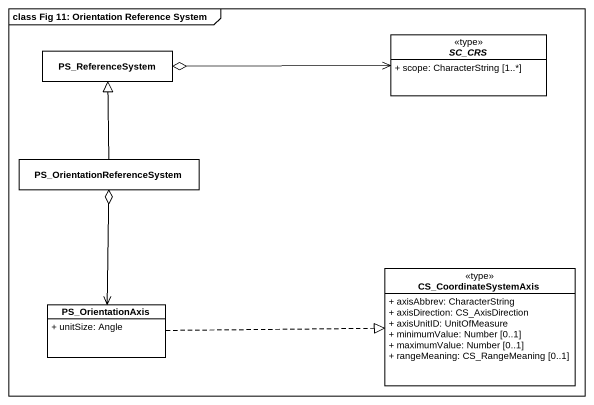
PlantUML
@startuml
mainframe class Fig 11: Orientation Reference System
hide circle
hide empty members
skinparam classAttributeIconSize 0
abstract class SC_CRS <<type>> {
  + scope: CharacterString [1..*]
}
class PS_ReferenceSystem
class "PS_OrientationReferenceSystem" as PS_OrientationReferenceSyste
class CS_CoordinateSystemAxis <<type>> {
  + axisAbbrev: CharacterString
  + axisDirection: CS_AxisDirection
  + axisUnitID: UnitOfMeasure
  + minimumValue: Number [0..1]
  + maximumValue: Number [0..1]
  + rangeMeaning: CS_RangeMeaning [0..1]
}
class PS_OrientationAxis {
  + unitSize: Angle
}
PS_ReferenceSystem o-right-> SC_CRS
PS_OrientationReferenceSyste -up-|> PS_ReferenceSystem
PS_OrientationReferenceSyste o--> PS_OrientationAxis
PS_OrientationAxis .right.|> CS_CoordinateSystemAxis
@enduml
